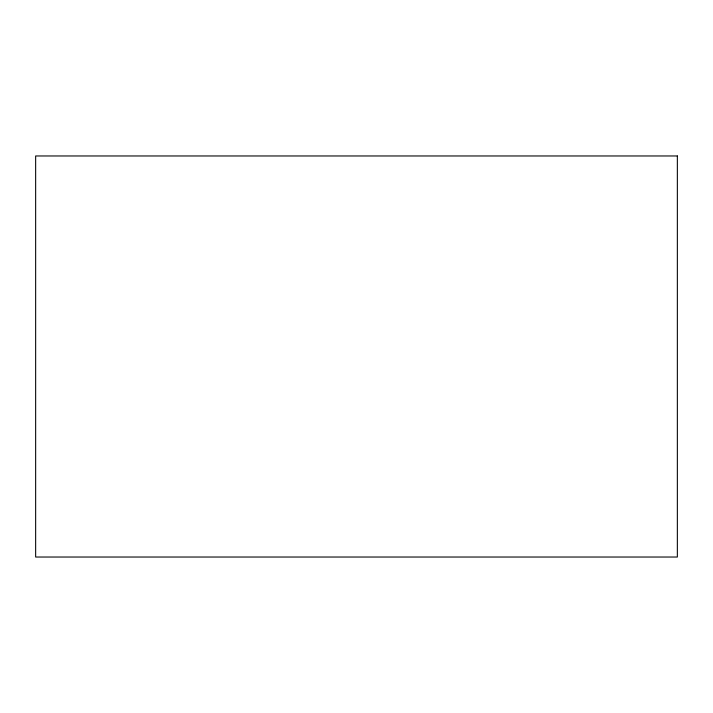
<?xml version="1.0" encoding="UTF-8"?>
<svg xmlns="http://www.w3.org/2000/svg" width="713" height="713" viewBox="0 0 713 713"><rect width="100%" height="100%" fill="white"/><g stroke="black" fill="none" stroke-linecap="round" stroke-linejoin="round"><path stroke-width="1.07" d="M677.35 155.969L35.65 155.969L35.65 557.031L677.35 557.031L677.35 155.969"/></g></svg>
